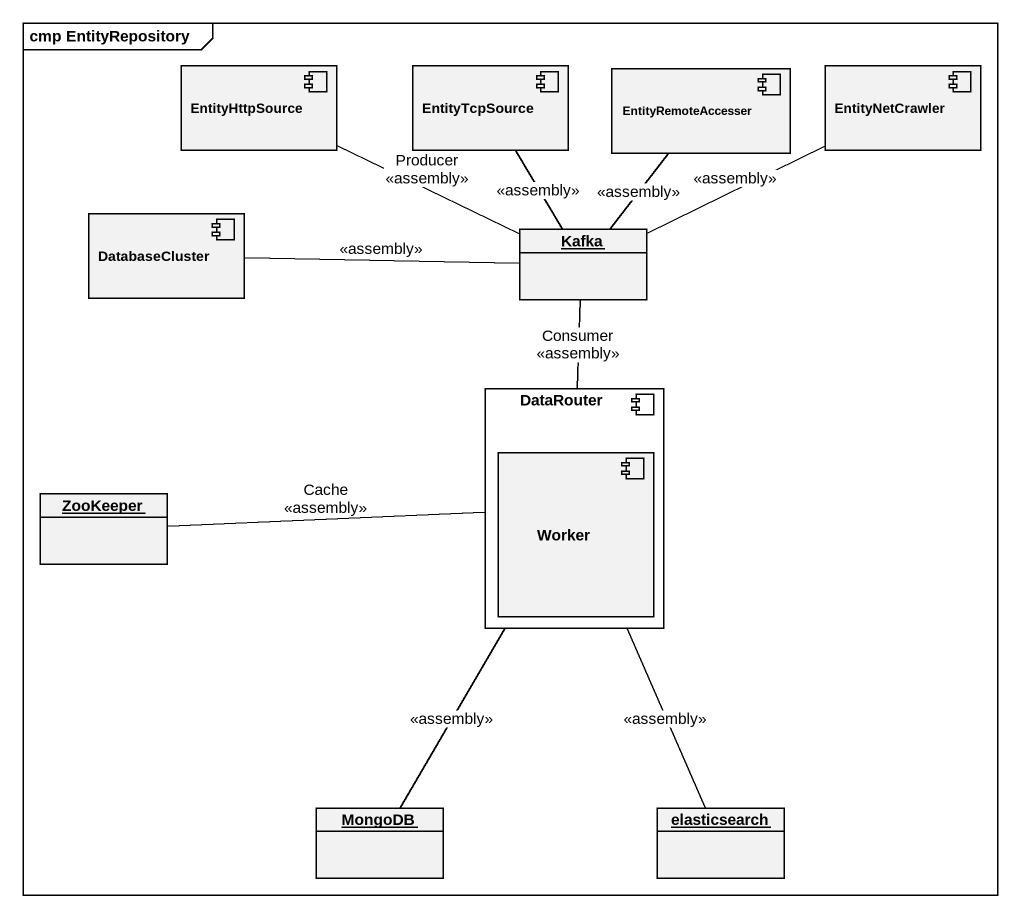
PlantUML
@startuml
mainframe cmp EntityRepository
allowmixing
hide circle
hide empty members
component EntityHttpSource
component EntityTcpSource
component EntityRemoteAccesser
component EntityNetCrawler
component DatabaseCluster
object Kafka
component DataRouter {
  component Worker
}
object ZooKeeper
object MongoDB
object elasticsearch
EntityHttpSource -right- Kafka : Producer\n<<assembly>>
EntityTcpSource -- Kafka : <<assembly>>
EntityRemoteAccesser -- Kafka : <<assembly>>
EntityNetCrawler -left- Kafka : <<assembly>>
DatabaseCluster -right- Kafka : <<assembly>>
DataRouter -up- Kafka : Consumer\n<<assembly>>
DataRouter -left- ZooKeeper : Cache\n<<assembly>>
DataRouter -- MongoDB : <<assembly>>
DataRouter -- elasticsearch : <<assembly>>
@enduml
